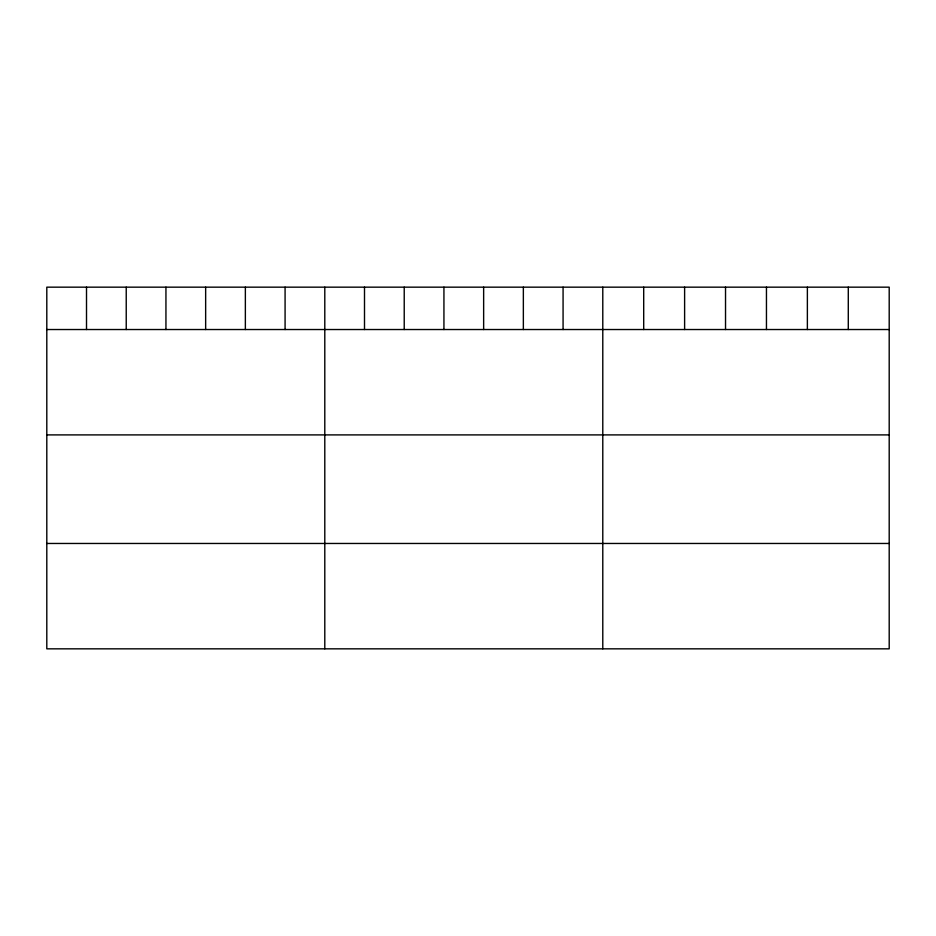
<?xml version="1.0" encoding="UTF-8"?>
<svg xmlns="http://www.w3.org/2000/svg" width="936" height="936" viewBox="0 0 936 936"><rect width="100%" height="100%" fill="white"/><g stroke="black" fill="none" stroke-linecap="round" stroke-linejoin="round"><path stroke-width="1.4" d="M889.2 329.53L889.2 648.835L46.8 648.835L46.8 287.165L889.2 287.165L889.2 329.53L46.8 329.53M46.8 434.901L889.2 434.901M46.8 543.465L889.2 543.465M848.285 287.165L848.285 329.53M807.37 287.165L807.37 329.53M766.455 287.165L766.455 329.53M725.529 287.165L725.529 329.53M684.614 287.165L684.614 329.53M643.699 287.165L643.699 329.53M602.784 287.165L602.784 648.835M563.074 287.165L563.074 329.53M523.353 287.165L523.353 329.53M483.643 287.165L483.643 329.53M443.933 287.165L443.933 329.53M404.223 287.165L404.223 329.53M364.502 287.165L364.502 329.53M324.792 287.165L324.792 648.835M285.082 287.165L285.082 329.53M245.361 287.165L245.361 329.53M205.651 287.165L205.651 329.53M165.941 287.165L165.941 329.53M126.231 287.165L126.231 329.53M86.51 287.165L86.51 329.53"/></g></svg>
